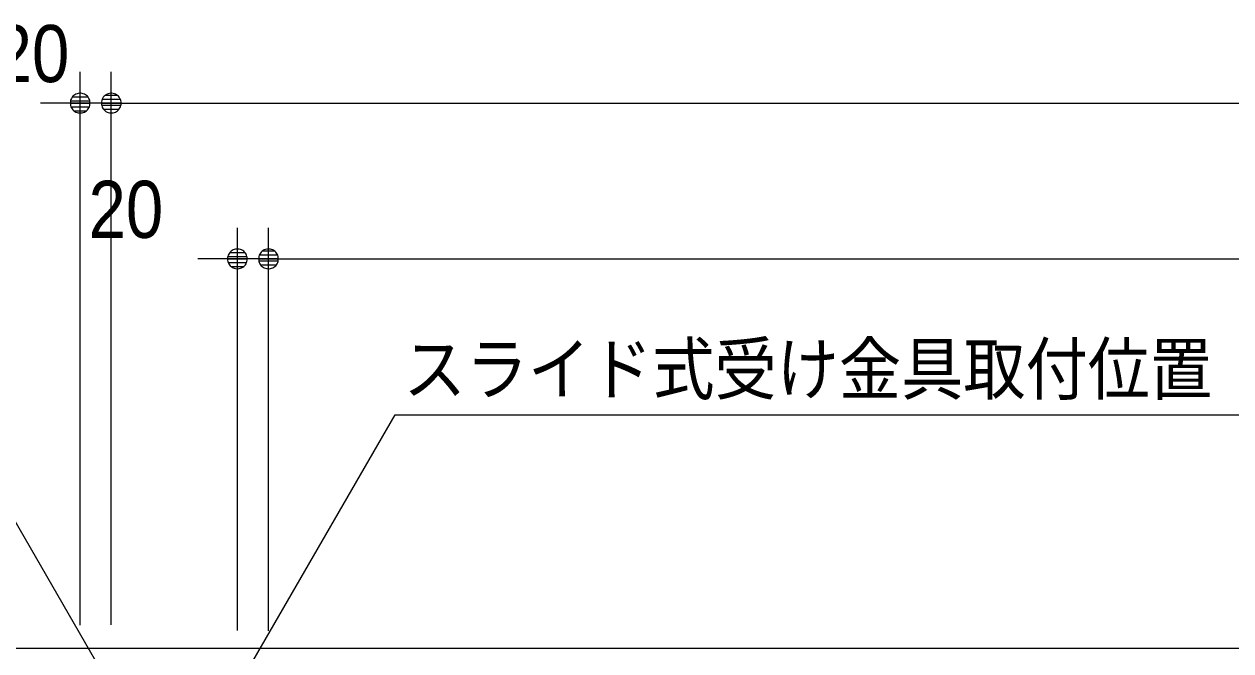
# Model space of a CAD drawing. Units: millimetres, scale not verified. Extents: x -6062 to 6062, y -3045 to 3045.
# Drawn here: x -3212 to -2436, y 348 to 751 of the extents above; entities that cross this region are included whole.
import ezdxf
from ezdxf.enums import TextEntityAlignment as Align

# ---------------------------------------------------------------- set-up
doc = ezdxf.new("R2010")
doc.units = ezdxf.units.MM
doc.header["$LTSCALE"] = 20
for name, color, linetype, lineweight in [('0-0_2寸法-1', 7, 'Continuous', 9), ('0-1_0', 7, 'Continuous', 9), ('0-2_2寸法-3', 7, 'Continuous', 9), ('0-3_3一般', 7, 'Continuous', 9), ('0-5_2寸法-2', 7, 'Continuous', 9)]:
    doc.layers.add(name, color=color, linetype=linetype, lineweight=lineweight)
doc.styles.add('ＭＳ ゴシック', font='')
doc.styles.add('ＭＳ Ｐゴシック', font='')
doc.styles.get('ＭＳ ゴシック').set_extended_font_data('MS Gothic')
doc.styles.get('ＭＳ Ｐゴシック').set_extended_font_data('MS PGothic')

# ---------------------------------------------------------------- blocks, each defined once
blk = doc.blocks.new('_Dot')
at = {"layer": '0-1_0'}
for p, q in [((-10, 0), (-20, 0)), ((9.78, 2), (-9.78, 2)), ((7.99, 6), (-7.99, 6)), ((9.16, -3.98), (-9.16, -3.98)), ((6, -7.98), (-6, -7.98))]:
    blk.add_line(p, q, dxfattribs=at)
for points in [[(10, 0), (9.92, 1.25), (9.69, 2.49), (9.3, 3.68), (8.76, 4.82), (8.09, 5.88), (7.29, 6.85), (6.37, 7.71), (5.36, 8.44), (4.26, 9.05), (3.09, 9.51), (1.87, 9.82), (0.63, 9.98), (-0.63, 9.98), (-1.87, 9.82), (-3.09, 9.51), (-4.26, 9.05), (-5.36, 8.44), (-6.37, 7.71), (-7.29, 6.85), (-8.09, 5.88), (-8.76, 4.82), (-9.3, 3.68), (-9.69, 2.49), (-9.92, 1.25), (-10, 0), (0, 0)], [(-10, 0), (-9.92, -1.25), (-9.69, -2.49), (-9.3, -3.68), (-8.76, -4.82), (-8.09, -5.88), (-7.29, -6.85), (-6.37, -7.71), (-5.36, -8.44), (-4.26, -9.05), (-3.09, -9.51), (-1.87, -9.82), (-0.63, -9.98), (0.63, -9.98), (1.87, -9.82), (3.09, -9.51), (4.26, -9.05), (5.36, -8.44), (6.37, -7.71), (7.29, -6.85), (8.09, -5.88), (8.76, -4.82), (9.3, -3.68), (9.69, -2.49), (9.92, -1.25), (10, 0), (0, 0)]]:
    blk.add_lwpolyline(points, close=True, dxfattribs=at)
blk = doc.blocks.new('グループ-134')
at = {"layer": '0-3_3一般'}
blk.add_line((19030, 7000), (-75990, 7000), dxfattribs=at)
blk = doc.blocks.new('グループ-135')
at = {"layer": '0-3_3一般'}
blk.add_line((20736.5, 7000), (-77863.5, 7000), dxfattribs=at)
blk = doc.blocks.new('グループ-136')
at = {"layer": '0-3_3一般'}
for name in ['グループ-135', 'グループ-134']:
    blk.add_blockref(name, (0, 0), dxfattribs=at)

msp = doc.modelspace()

# ---------------------------------------------------------------- linework, layer by layer
at = {"layer": '0-0_2寸法-1'}
for p, q in [((-3155.5, 365.08), (-3155.5, 720)), ((-3142.79, 700), (-848.21, 700)), ((-3054.5, 365.25), (-3054.5, 620)), ((-3041.79, 600), (-848.21, 600))]:
    msp.add_line(p, q, dxfattribs=at)
at = {"layer": '0-2_2寸法-3'}
for points in [[(-3165.5, 341.8), (-3256.83, 500), (-3873.62, 500)], [(-3064.5, 341.8), (-2973.17, 500), (-2371.24, 500)]]:
    msp.add_lwpolyline(points, dxfattribs=at)
at = {"layer": '0-5_2寸法-2'}
for p, q in [((-3175.5, 364.88), (-3175.5, 720)), ((-3155.5, 365.08), (-3155.5, 720)), ((-3188.21, 700), (-3200.92, 700)), ((-3155.5, 700), (-3175.5, 700)), ((-3142.79, 700), (-3130.08, 700)), ((-3074.5, 361.47), (-3074.5, 620)), ((-3054.5, 361.27), (-3054.5, 620)), ((-3087.21, 600), (-3099.92, 600)), ((-3054.5, 600), (-3074.5, 600)), ((-3041.79, 600), (-3029.08, 600))]:
    msp.add_line(p, q, dxfattribs=at)

# ---------------------------------------------------------------- block references
at = {"layer": '0-0_2寸法-1', "xscale": 0.6356201, "yscale": 0.6356201, "rotation": 180}
for p in [(-3155.5, 700), (-3054.5, 600)]:
    msp.add_blockref('_Dot', p, dxfattribs=at)
at = {"layer": '0-3_3一般', "xscale": 0.05, "yscale": 0.05}
msp.add_blockref('グループ-136', (-1787.5, 0), dxfattribs=at)
at = {"layer": '0-5_2寸法-2', "xscale": 0.6356201, "yscale": 0.6356201}
for p in [(-3175.5, 700), (-3074.5, 600)]:
    msp.add_blockref('_Dot', p, dxfattribs=at)
at = {"layer": '0-5_2寸法-2', "xscale": 0.6356201, "yscale": 0.6356201, "rotation": 180}
for p in [(-3155.5, 700), (-3054.5, 600)]:
    msp.add_blockref('_Dot', p, dxfattribs=at)

# ---------------------------------------------------------------- texts
at = {"layer": '0-2_2寸法-3', "style": 'ＭＳ ゴシック', "width": 0.9}
msp.add_text('スライド式受け金具取付位置', height=32.55, dxfattribs=at).set_placement((-2967.76, 503.34), align=Align.BOTTOM_LEFT)
at = {"layer": '0-5_2寸法-2', "style": 'ＭＳ Ｐゴシック', "width": 0.9}
for p in [(-3230.48, 702.48), (-3170.14, 602.48)]:
    msp.add_text('20', height=36.66, dxfattribs=at).set_placement(p, align=Align.BOTTOM_LEFT)

doc.saveas('drawing.dxf')
